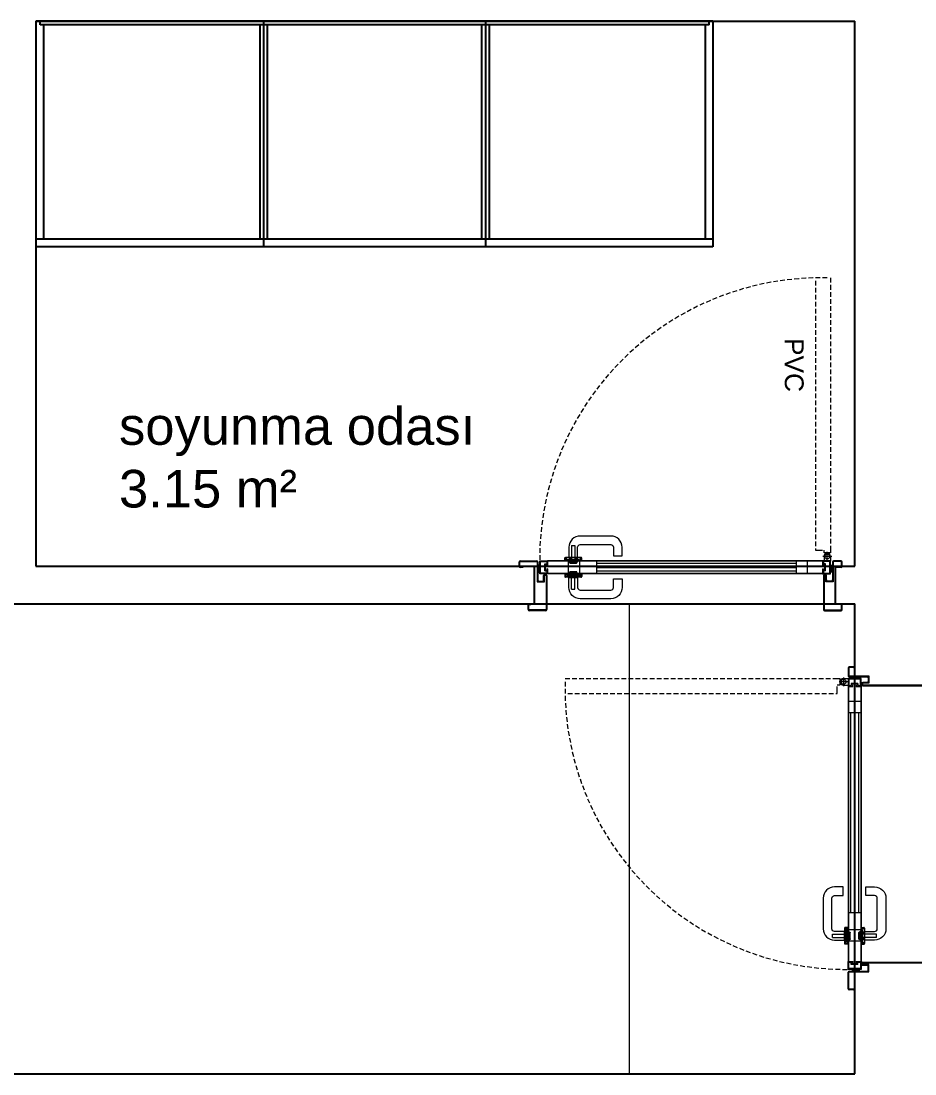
# Model space of a CAD drawing. Header units: millimetres. Extents: x 2497 to 4392, y 822 to 3100.
# Drawn here: x 3550.2 to 3787.9, y 2294.7 to 2574.7 of the extents above; entities that cross this region are included whole.
import ezdxf

# ---------------------------------------------------------------- set-up
doc = ezdxf.new("R2010")
doc.units = ezdxf.units.MM
for name, pattern in [('DOT', [0.25, 0, -0.25]), ('HIDDEN', [0.375, 0.25, -0.125]), ('HIDDEN2', [0.1875, 0.125, -0.0625]), ('STRICHPUNKT', [25.4, 12.7, -6.35, 0, -6.35])]:
    doc.linetypes.add(name, pattern=pattern)
for name, color, linetype, lineweight in [('1-DOOR', 11, 'Continuous', 15), ('1-HIDDEN', 8, 'HIDDEN', 18), ('ISI YALITIMI-50', 40, 'Continuous', 9), ('laminat kanat', 1, 'Continuous', 13), ('mdf', 37, 'Continuous', 18), ('tm_DOGRAMA_Woodwork', 124, 'Continuous', 20)]:
    doc.layers.add(name, color=color, linetype=linetype, lineweight=lineweight)
doc.layers.add('1-HATCH', color=7, linetype='Continuous', lineweight=9, true_color=0x8f9695)
doc.styles.get("Standard").update_dxf_attribs({"font": 'arial.ttf'})
doc.linetypes.add('BATTING', pattern='A,0.0001,-0.1,[134,ltypeshp.shx,S=0.1,R=0,X=-0.1,Y=0],-0.2,[134,ltypeshp.shx,S=0.1,R=180,X=0.1,Y=0],-0.1', length=0.4001)

# ---------------------------------------------------------------- blocks, each defined once
blk = doc.blocks.new('A$C1DA50F55')
at = {"layer": '1-DOOR', "linetype": 'Continuous'}
for p, q in [((69.26, 78.72), (69.26, 79.42)), ((69.26, 78.72), (69.38, 78.72)), ((69.38, 78.72), (69.38, 79.42)), ((69.49, 79.44), (69.49, 78.92)), ((69.26, 75.24), (69.26, 74.54)), ((69.26, 75.24), (69.38, 75.24)), ((69.38, 75.24), (69.38, 74.54)), ((69.49, 74.52), (69.49, 75.04))]:
    blk.add_line(p, q, dxfattribs=at)
for points in [[(70.36, 82.32, 0.414214), (69.66, 83.02), (61.51, 83.02, 0.414214), (60.81, 82.32), (60.81, 80.02), (58.51, 80.02), (58.51, 82.32, -0.414214), (61.51, 85.32), (69.66, 85.32, -0.414214), (72.66, 82.32), (72.66, 79.77, -0.414214), (72.56, 79.67), (70.46, 79.67, -0.414214), (70.36, 79.77), (70.36, 82.32)], [(69.49, 78.92, 0.414214), (69.67, 78.74)], [(69.64, 78.92, 0.414214), (69.67, 78.89)], [(69.91, 78.74, 0.414214), (70.09, 78.92)], [(69.91, 78.89, 0.414214), (69.94, 78.92)], [(70.36, 79.07, 0.414214), (70.51, 79.22)], [(70.36, 78.92, 0.414214), (70.66, 79.22)], [(71.21, 78.77, 0.414214), (70.91, 79.07)], [(71.06, 78.77, 0.414214), (70.91, 78.92)], [(72.11, 79.07, 0.414214), (71.81, 78.77)], [(72.11, 78.92, 0.414214), (71.96, 78.77)], [(72.36, 79.22, 0.414214), (72.66, 78.92)], [(72.51, 79.22, 0.414214), (72.66, 79.07)], [(72.94, 78.92, 0.414214), (73.12, 78.74)], [(73.09, 78.92, 0.414214), (73.12, 78.89)], [(73.36, 78.89, 0.414214), (73.39, 78.92)], [(73.36, 78.74, 0.414214), (73.54, 78.92)], [(73.76, 79.42, 0.414214), (73.56, 79.62)], [(73.64, 79.42, 0.414214), (73.56, 79.5)], [(70.36, 71.64, -0.414214), (69.66, 70.94), (61.51, 70.94, -0.414214), (60.81, 71.64), (60.81, 73.94), (58.51, 73.94), (58.51, 71.64, 0.414214), (61.51, 68.64), (69.66, 68.64, 0.414214), (72.66, 71.64), (72.66, 74.19, 0.414214), (72.56, 74.29), (70.46, 74.29, 0.414214), (70.36, 74.19), (70.36, 71.64)], [(69.49, 75.04, -0.414214), (69.67, 75.22)], [(69.64, 75.04, -0.414214), (69.67, 75.07)], [(69.91, 75.22, -0.414214), (70.09, 75.04)], [(69.91, 75.07, -0.414214), (69.94, 75.04)], [(70.36, 75.04, -0.414214), (70.66, 74.74)], [(70.36, 74.89, -0.414214), (70.51, 74.74)], [(71.06, 75.19, -0.414214), (70.91, 75.04)], [(71.21, 75.19, -0.414214), (70.91, 74.89)], [(72.11, 74.89, -0.414214), (71.81, 75.19)], [(72.11, 75.04, -0.414214), (71.96, 75.19)], [(72.36, 74.74, -0.414214), (72.66, 75.04)], [(72.51, 74.74, -0.414214), (72.66, 74.89)], [(72.94, 75.04, -0.414214), (73.12, 75.22)], [(73.09, 75.04, -0.414214), (73.12, 75.07)], [(73.36, 75.22, -0.414214), (73.54, 75.04)], [(73.36, 75.07, -0.414214), (73.39, 75.04)], [(73.76, 74.54, -0.414214), (73.56, 74.34)], [(73.64, 74.54, -0.414214), (73.56, 74.46)]]:
    blk.add_lwpolyline(points, format="xyb", dxfattribs=at)
for points in [[(69.46, 79.62), (73.56, 79.62)], [(69.46, 79.5), (73.56, 79.5)], [(69.49, 79.44), (69.64, 79.44)], [(69.64, 79.44), (69.64, 78.92)], [(69.67, 78.89), (69.91, 78.89)], [(69.67, 78.74), (69.91, 78.74)], [(69.94, 78.92), (69.94, 79.07)], [(70.36, 79.07), (69.94, 79.07)], [(70.36, 78.92), (70.09, 78.92)], [(70.36, 79.07), (70.19, 79.07)], [(70.36, 78.92), (70.91, 78.92)], [(72.51, 79.62), (70.51, 79.62)], [(70.51, 79.62), (70.51, 79.22)], [(70.91, 79.07), (70.62, 79.07)], [(70.66, 79.62), (70.66, 79.22)], [(70.71, 79.67), (70.71, 78.42)], [(72.11, 79.07), (70.91, 79.07)], [(71.21, 78.42), (71.21, 78.77)], [(71.81, 78.42), (71.81, 78.77)], [(72.4, 79.07), (72.11, 79.07)], [(72.11, 78.92), (72.66, 78.92)], [(72.31, 79.67), (72.31, 78.42)], [(72.36, 79.62), (72.36, 79.22)], [(72.51, 79.62), (72.51, 79.22)], [(73.09, 79.07), (72.66, 79.07)], [(72.94, 78.92), (72.66, 78.92)], [(73.09, 78.92), (73.09, 79.07)], [(73.36, 78.89), (73.12, 78.89)], [(73.36, 78.74), (73.12, 78.74)], [(73.54, 79.44), (73.39, 79.44)], [(73.39, 79.44), (73.39, 78.92)], [(73.54, 79.44), (73.54, 78.92)], [(73.64, 78.72), (73.64, 79.42)], [(73.64, 78.72), (73.76, 78.72)], [(73.76, 78.72), (73.76, 79.42)], [(69.46, 74.46), (73.56, 74.46)], [(69.46, 74.34), (73.56, 74.34)], [(69.49, 74.52), (69.64, 74.52)], [(69.64, 74.52), (69.64, 75.04)], [(69.67, 75.22), (69.91, 75.22)], [(69.67, 75.07), (69.91, 75.07)], [(69.94, 75.04), (69.94, 74.89)], [(70.36, 74.89), (69.94, 74.89)], [(70.36, 75.04), (70.09, 75.04)], [(70.36, 74.89), (70.19, 74.89)], [(70.36, 75.04), (70.91, 75.04)], [(70.51, 74.34), (70.51, 74.74)], [(72.51, 74.34), (70.51, 74.34)], [(70.91, 74.89), (70.62, 74.89)], [(70.66, 74.34), (70.66, 74.74)], [(70.71, 74.29), (70.71, 75.54)], [(72.11, 74.89), (70.91, 74.89)], [(71.21, 75.54), (71.21, 75.19)], [(71.81, 75.54), (71.81, 75.19)], [(72.11, 75.04), (72.66, 75.04)], [(72.4, 74.89), (72.11, 74.89)], [(72.31, 74.29), (72.31, 75.54)], [(72.36, 74.34), (72.36, 74.74)], [(72.51, 74.34), (72.51, 74.74)], [(72.94, 75.04), (72.66, 75.04)], [(73.09, 74.89), (72.66, 74.89)], [(73.09, 75.04), (73.09, 74.89)], [(73.36, 75.22), (73.12, 75.22)], [(73.36, 75.07), (73.12, 75.07)], [(73.39, 74.52), (73.39, 75.04)], [(73.54, 74.52), (73.39, 74.52)], [(73.54, 74.52), (73.54, 75.04)], [(73.64, 75.24), (73.76, 75.24)], [(73.64, 75.24), (73.64, 74.54)], [(73.76, 75.24), (73.76, 74.54)]]:
    blk.add_lwpolyline(points, dxfattribs=at)
for centre, radius, start, end in [((69.46, 79.42), 0.2, 90, 180), ((69.46, 79.42), 0.08, 90, 180), ((69.46, 74.54), 0.2, 180, 270), ((69.46, 74.54), 0.08, 180, 270)]:
    blk.add_arc(centre, radius, start, end, dxfattribs=at)
at = {"layer": '1-HATCH', "linetype": 'Continuous'}
for points in [[(70.31, 78.83), (70.31, 78.73)], [(72.71, 78.83), (70.31, 78.83)], [(72.71, 78.73), (70.31, 78.73)], [(70.31, 78.69), (70.31, 78.59)], [(72.71, 78.69), (70.31, 78.69)], [(72.71, 78.59), (70.31, 78.59)], [(70.41, 78.55), (70.41, 78.45)], [(72.61, 78.55), (70.41, 78.55)], [(72.61, 78.45), (70.41, 78.45)], [(70.56, 78.42), (70.56, 78.22)], [(72.46, 78.42), (70.56, 78.42)], [(71.06, 78.52), (71.06, 78.77)], [(71.86, 78.42), (71.16, 78.42)], [(71.96, 78.52), (71.96, 78.77)], [(72.46, 78.42), (72.46, 78.22)], [(72.61, 78.55), (72.61, 78.45)], [(72.71, 78.83), (72.71, 78.73)], [(72.71, 78.69), (72.71, 78.59)], [(70.56, 75.54), (70.56, 75.74)], [(72.36, 78.12), (70.66, 78.12)], [(72.36, 75.84), (70.66, 75.84)], [(72.46, 75.54), (72.46, 75.74)], [(70.31, 75.27), (70.31, 75.37)], [(72.71, 75.37), (70.31, 75.37)], [(72.71, 75.27), (70.31, 75.27)], [(70.31, 75.13), (70.31, 75.23)], [(72.71, 75.23), (70.31, 75.23)], [(72.71, 75.13), (70.31, 75.13)], [(70.41, 75.41), (70.41, 75.51)], [(72.61, 75.51), (70.41, 75.51)], [(72.61, 75.41), (70.41, 75.41)], [(72.46, 75.54), (70.56, 75.54)], [(71.06, 75.44), (71.06, 75.19)], [(71.86, 75.54), (71.16, 75.54)], [(71.96, 75.44), (71.96, 75.19)], [(72.61, 75.41), (72.61, 75.51)], [(72.71, 75.27), (72.71, 75.37)], [(72.71, 75.13), (72.71, 75.23)]]:
    blk.add_lwpolyline(points, dxfattribs=at)
for points in [[(71.06, 78.52, 0.414214), (71.16, 78.42)], [(71.86, 78.42, 0.414214), (71.96, 78.52)], [(70.56, 78.22, 0.414214), (70.66, 78.12)], [(70.56, 75.74, -0.414214), (70.66, 75.84)], [(72.36, 78.12, 0.414214), (72.46, 78.22)], [(72.36, 75.84, -0.414214), (72.46, 75.74)], [(71.06, 75.44, -0.414214), (71.16, 75.54)], [(71.86, 75.54, -0.414214), (71.96, 75.44)]]:
    blk.add_lwpolyline(points, format="xyb", dxfattribs=at)
at = {"layer": '1-HIDDEN', "ltscale": 15}
for points in [[(71.96, 82.82), (71.06, 82.82)], [(71.06, 82.82), (71.06, 78.12)], [(71.96, 82.82), (71.96, 78.12)], [(71.06, 71.14), (71.06, 75.84)], [(71.96, 71.14), (71.96, 75.84)], [(71.96, 71.14), (71.06, 71.14)]]:
    blk.add_lwpolyline(points, dxfattribs=at)
at = {"layer": 'ISI YALITIMI-50', "linetype": 'BATTING', "ltscale": 2}
blk.add_line((65.34, 76.98), (12.19, 76.98), dxfattribs=at)
at = {"layer": 'laminat kanat'}
for p, q in [((5.19, 78.72), (3.09, 78.72)), ((3.09, 78.72), (3.09, 75.24)), ((3.09, 78.66), (3.09, 75.3)), ((4.99, 78.52), (3.29, 78.52)), ((3.29, 78.52), (3.29, 75.44)), ((4.99, 77.89), (4.99, 78.52)), ((5.19, 77.41), (5.19, 78.72)), ((78.34, 78.72), (80.44, 78.72)), ((78.34, 77.41), (78.34, 78.72)), ((78.54, 78.52), (80.24, 78.52)), ((78.54, 77.89), (78.54, 78.52)), ((80.24, 78.52), (80.24, 75.44)), ((80.38, 78.72), (80.44, 78.66)), ((80.44, 78.72), (80.44, 75.24)), ((80.44, 78.66), (80.44, 75.3)), ((2.61, 76.37), (2.61, 78.29)), ((2.61, 78.29), (3.09, 78.29)), ((3.09, 76.37), (2.61, 76.37)), ((2.87, 76.37), (2.87, 78.29)), ((4.43, 77.89), (4.99, 77.89)), ((4.43, 77.89), (4.43, 76.08)), ((4.43, 76.08), (4.99, 76.08)), ((4.63, 77.66), (4.63, 76.3)), ((4.66, 77.69), (4.99, 77.69)), ((4.66, 76.28), (4.99, 76.28)), ((4.99, 77.41), (4.99, 77.69)), ((5.19, 77.41), (4.99, 77.41)), ((5.19, 76.56), (4.99, 76.56)), ((4.99, 76.28), (4.99, 76.56)), ((4.99, 75.44), (4.99, 76.08)), ((5.19, 75.24), (5.19, 76.56)), ((78.34, 77.41), (78.54, 77.41)), ((78.34, 76.56), (78.54, 76.56)), ((78.34, 75.24), (78.34, 76.56)), ((79.1, 77.89), (78.54, 77.89)), ((78.87, 77.69), (78.54, 77.69)), ((78.54, 77.41), (78.54, 77.69)), ((78.54, 76.28), (78.54, 76.56)), ((78.87, 76.28), (78.54, 76.28)), ((79.1, 76.08), (78.54, 76.08)), ((78.54, 75.44), (78.54, 76.08)), ((78.9, 77.66), (78.9, 76.3)), ((79.1, 77.89), (79.1, 76.08)), ((80.92, 78.29), (80.44, 78.29)), ((80.44, 76.37), (80.92, 76.37)), ((80.66, 76.37), (80.66, 78.29)), ((80.92, 76.37), (80.92, 78.29)), ((3.09, 75.3), (3.15, 75.24)), ((3.09, 74.07), (3.09, 75.3)), ((3.09, 75.24), (5.19, 75.24)), ((3.29, 75.44), (4.99, 75.44)), ((4.83, 74.07), (4.83, 75.24)), ((80.44, 75.24), (78.34, 75.24)), ((80.24, 75.44), (78.54, 75.44)), ((80.44, 75.3), (80.38, 75.24))]:
    blk.add_line(p, q, dxfattribs=at)
at = {"layer": 'laminat kanat', "linetype": 'STRICHPUNKT'}
for p, q in [((2.78, 74.07), (5.13, 74.07)), ((3.96, 75.24), (3.96, 72.89))]:
    blk.add_line(p, q, dxfattribs=at)
at = {"layer": 'laminat kanat', "linetype": 'HIDDEN2', "ltscale": 15}
for p, q in [((3.09, 73.11), (4.83, 73.11)), ((3.09, 72.37), (3.09, 73.11)), ((4.83, 73.11), (4.83, 72.37)), ((7.09, 72.37), (4.83, 72.37))]:
    blk.add_line(p, q, dxfattribs=at)
at = {"layer": 'laminat kanat', "linetype": 'HIDDEN2', "ltscale": 10}
for p, q in [((3.1, 0), (3.09, 72.37)), ((7.1, 0.75), (7.09, 72.37))]:
    blk.add_line(p, q, dxfattribs=at)
at = {"layer": 'laminat kanat'}
blk.add_circle((3.96, 74.07), 0.653, dxfattribs=at)
for centre, radius, start, end in [((4.66, 77.66), 0.025, 90, 180), ((4.66, 76.3), 0.025, 180, 270), ((78.87, 77.66), 0.025, 0, 90), ((78.87, 76.3), 0.025, 270, 0), ((3.96, 74.07), 0.87, 180, 0)]:
    blk.add_arc(centre, radius, start, end, dxfattribs=at)
at = {"layer": 'laminat kanat', "linetype": 'HIDDEN2', "ltscale": 10}
blk.add_arc((5.69, 74.74), 74.75, 268.6934, 0.3878, dxfattribs=at)
at = {"layer": 'mdf'}
for p, q in [((9.19, 78.62), (9.19, 75.34)), ((12.19, 78.62), (12.19, 75.34)), ((65.34, 75.34), (65.34, 78.62)), ((69.84, 75.34), (69.84, 78.62)), ((72.84, 75.34), (72.84, 78.62))]:
    blk.add_line(p, q, dxfattribs=at)
for points in [[(5.19, 78.72), (78.34, 78.72)], [(5.19, 78.62), (78.34, 78.62)], [(12.19, 78.02), (65.34, 78.02)], [(12.19, 75.94), (65.34, 75.94)], [(5.19, 75.34), (78.34, 75.34)], [(5.19, 75.24), (78.34, 75.24)]]:
    blk.add_lwpolyline(points, dxfattribs=at)
at = {"layer": 'tm_DOGRAMA_Woodwork'}
for p, q in [((0, 98.54), (0, 97.34)), ((0.2, 98.54), (0.2, 97.34)), ((4.7, 98.84), (0.3, 98.84)), ((4.7, 98.64), (0.3, 98.64)), ((4.8, 79.17), (4.8, 98.54)), ((5, 79.17), (5, 98.54)), ((78.53, 79.17), (78.53, 98.54)), ((78.73, 79.17), (78.73, 98.54)), ((78.83, 98.84), (83.23, 98.84)), ((78.83, 98.64), (83.23, 98.64)), ((83.33, 98.54), (83.33, 97.34)), ((83.53, 98.54), (83.53, 97.34)), ((0.3, 97.24), (0.75, 97.24)), ((0.3, 97.04), (0.75, 97.04)), ((0.75, 97.04), (0.75, 97.24)), ((82.78, 97.04), (82.78, 97.24)), ((83.23, 97.24), (82.78, 97.24)), ((83.23, 97.04), (82.78, 97.04)), ((2.41, 75.54), (2.41, 80.82)), ((2.41, 80.82), (4.35, 80.82)), ((2.61, 75.54), (2.61, 80.32)), ((2.91, 80.62), (3.85, 80.62)), ((4.15, 80.32), (4.15, 79.17)), ((4.35, 80.82), (4.35, 79.17)), ((4.45, 79.07), (4.7, 79.07)), ((4.45, 78.87), (4.7, 78.87)), ((79.08, 79.07), (78.83, 79.07)), ((79.08, 78.87), (78.83, 78.87)), ((81.12, 80.82), (79.18, 80.82)), ((79.18, 80.82), (79.18, 79.17)), ((79.38, 80.32), (79.38, 79.17)), ((80.62, 80.62), (79.68, 80.62)), ((80.92, 75.54), (80.92, 80.32)), ((81.12, 75.54), (81.12, 80.82)), ((0, 76.74), (0, 75.54)), ((0.2, 76.74), (0.2, 75.54)), ((0.3, 77.04), (1.99, 77.04)), ((0.3, 76.84), (1.99, 76.84)), ((1.99, 76.84), (1.99, 77.04)), ((84.92, 76.84), (84.92, 77.04)), ((84.92, 77.04), (85.62, 77.04)), ((84.92, 76.84), (85.62, 76.84)), ((85.72, 76.74), (85.72, 75.54)), ((85.92, 76.74), (85.92, 75.54)), ((0.3, 75.44), (2.31, 75.44)), ((0.3, 75.24), (2.31, 75.24)), ((85.62, 75.44), (81.22, 75.44)), ((85.62, 75.24), (81.22, 75.24))]:
    blk.add_line(p, q, dxfattribs=at)
at = {"layer": 'tm_DOGRAMA_Woodwork', "linetype": 'DOT', "ltscale": 0.5}
blk.add_line((78.83, 98.84), (4.7, 98.84), dxfattribs=at)
at = {"layer": 'tm_DOGRAMA_Woodwork'}
for centre, radius, start, end in [((0.3, 98.54), 0.3, 90, 180), ((0.3, 98.54), 0.1, 90, 180), ((4.7, 98.54), 0.3, 0, 90), ((4.7, 98.54), 0.1, 0, 90), ((78.83, 98.54), 0.3, 90, 180), ((78.83, 98.54), 0.1, 90, 180), ((83.23, 98.54), 0.3, 0, 90), ((83.23, 98.54), 0.1, 0, 90), ((0.3, 97.34), 0.3, 180, 270), ((0.3, 97.34), 0.1, 180, 270), ((83.23, 97.34), 0.3, 270, 0), ((83.23, 97.34), 0.1, 270, 0), ((2.91, 80.32), 0.3, 90, 180), ((3.85, 80.32), 0.3, 0, 90), ((4.45, 79.17), 0.3, 180, 270), ((4.45, 79.17), 0.1, 180, 270), ((4.7, 79.17), 0.3, 270, 0), ((4.7, 79.17), 0.1, 270, 0), ((78.83, 79.17), 0.3, 180, 270), ((78.83, 79.17), 0.1, 180, 270), ((79.08, 79.17), 0.3, 270, 0), ((79.08, 79.17), 0.1, 270, 0), ((79.68, 80.32), 0.3, 90, 180), ((80.62, 80.32), 0.3, 0, 90), ((0.3, 76.74), 0.3, 90, 180), ((0.3, 76.74), 0.1, 90, 180), ((85.62, 76.74), 0.3, 0, 90), ((85.62, 76.74), 0.1, 0, 90), ((0.3, 75.54), 0.3, 180, 270), ((0.3, 75.54), 0.1, 180, 270), ((2.31, 75.54), 0.3, 270, 0), ((2.31, 75.54), 0.1, 270, 0), ((81.22, 75.54), 0.3, 180, 270), ((81.22, 75.54), 0.1, 180, 270), ((85.62, 75.54), 0.3, 270, 0), ((85.62, 75.54), 0.1, 270, 0)]:
    blk.add_arc(centre, radius, start, end, dxfattribs=at)

msp = doc.modelspace()

# ---------------------------------------------------------------- linework, layer by layer
at = {"color": 190}
msp.add_line((3554.18, 2574.72), (3771.92, 2574.72), dxfattribs=at)
for points in [[(3554.18, 2574.72), (3554.18, 2429.72)], [(3771.92, 2429.72), (3771.92, 2574.72)], [(3554.18, 2429.72), (3771.92, 2429.72)], [(3224.33, 2419.72), (3771.92, 2419.72)], [(3771.92, 2294.72), (3771.92, 2419.72)], [(3190.92, 2294.72), (3771.92, 2294.72)]]:
    msp.add_lwpolyline(points, dxfattribs=at)
at = {"color": 3}
for points in [[(3734.18, 2574.72), (3554.18, 2574.72), (3554.18, 2574.72)], [(3554.18, 2574.72), (3554.18, 2514.72)], [(3555.32, 2573.72), (3555.32, 2574.72)], [(3733.24, 2573.72), (3555.32, 2573.72)], [(3556.18, 2573.72), (3556.18, 2516.72)], [(3613.68, 2573.72), (3613.68, 2516.72)], [(3614.68, 2574.72), (3614.68, 2514.72)], [(3615.68, 2573.72), (3615.68, 2516.72)], [(3672.68, 2573.72), (3672.68, 2516.72)], [(3673.68, 2574.72), (3673.68, 2514.72)], [(3674.68, 2573.72), (3674.68, 2516.72)], [(3732.18, 2573.72), (3732.18, 2516.72)], [(3733.24, 2573.72), (3733.24, 2574.72)], [(3734.18, 2574.72), (3734.18, 2514.72)], [(3734.18, 2516.72), (3554.18, 2516.72)], [(3734.18, 2514.72), (3554.18, 2514.72), (3554.18, 2514.72)]]:
    msp.add_lwpolyline(points, dxfattribs=at)
at = {"color": 1}
for points in [[(3686.68, 2429.72), (3686.68, 2419.72)], [(3766.68, 2429.72), (3766.68, 2419.72)]]:
    msp.add_lwpolyline(points, dxfattribs=at)
at = {"color": 252, "lineweight": 0}
msp.add_lwpolyline([(3711.92, 2419.72), (3711.92, 2294.72)], dxfattribs=at)
at = {"layer": '1-DOOR', "linetype": 'Continuous'}
for p, q in [((3699.08, 2431.9), (3699.08, 2431.38)), ((3699.19, 2431.18), (3699.19, 2431.88)), ((3699.31, 2431.18), (3699.19, 2431.18)), ((3699.31, 2431.18), (3699.31, 2431.88)), ((3699.19, 2427.7), (3699.19, 2427)), ((3699.31, 2427.7), (3699.19, 2427.7)), ((3699.31, 2427.7), (3699.31, 2427)), ((3699.08, 2426.97), (3699.08, 2427.49))]:
    msp.add_line(p, q, dxfattribs=at)
for points in [[(3698.21, 2434.78, -0.414214), (3698.91, 2435.48), (3707.06, 2435.48, -0.414214), (3707.76, 2434.78), (3707.76, 2432.48), (3710.06, 2432.48), (3710.06, 2434.78, 0.414214), (3707.06, 2437.78), (3698.91, 2437.78, 0.414214), (3695.91, 2434.78), (3695.91, 2432.23, 0.414214), (3696.01, 2432.13), (3698.11, 2432.13, 0.414214), (3698.21, 2432.23), (3698.21, 2434.78)], [(3694.81, 2431.88, -0.414214), (3695.01, 2432.08)], [(3694.93, 2431.88, -0.414214), (3695.01, 2431.96)], [(3695.21, 2431.2, -0.414214), (3695.03, 2431.38)], [(3695.21, 2431.35, -0.414214), (3695.18, 2431.38)], [(3695.48, 2431.38, -0.414214), (3695.45, 2431.35)], [(3695.63, 2431.38, -0.414214), (3695.45, 2431.2)], [(3696.21, 2431.68, -0.414214), (3695.91, 2431.38)], [(3696.06, 2431.68, -0.414214), (3695.91, 2431.53)], [(3696.46, 2431.53, -0.414214), (3696.76, 2431.23)], [(3696.46, 2431.38, -0.414214), (3696.61, 2431.23)], [(3697.36, 2431.23, -0.414214), (3697.66, 2431.53)], [(3697.51, 2431.23, -0.414214), (3697.66, 2431.38)], [(3698.21, 2431.38, -0.414214), (3697.91, 2431.68)], [(3698.21, 2431.53, -0.414214), (3698.06, 2431.68)], [(3698.66, 2431.2, -0.414214), (3698.48, 2431.38)], [(3698.66, 2431.35, -0.414214), (3698.63, 2431.38)], [(3699.08, 2431.38, -0.414214), (3698.9, 2431.2)], [(3698.93, 2431.38, -0.414214), (3698.9, 2431.35)], [(3695.21, 2427.67, 0.414214), (3695.03, 2427.49)], [(3695.63, 2427.49, 0.414214), (3695.45, 2427.67)], [(3696.46, 2427.49, 0.414214), (3696.61, 2427.64)], [(3696.46, 2427.34, 0.414214), (3696.76, 2427.64)], [(3697.36, 2427.64, 0.414214), (3697.66, 2427.34)], [(3697.51, 2427.64, 0.414214), (3697.66, 2427.49)], [(3698.66, 2427.67, 0.414214), (3698.48, 2427.49)], [(3699.08, 2427.49, 0.414214), (3698.9, 2427.67)], [(3694.81, 2427, 0.414214), (3695.01, 2426.8)], [(3694.93, 2427, 0.414214), (3695.01, 2426.92)], [(3695.21, 2427.52, 0.414214), (3695.18, 2427.49)], [(3695.48, 2427.49, 0.414214), (3695.45, 2427.52)], [(3696.21, 2427.19, 0.414214), (3695.91, 2427.49)], [(3696.06, 2427.19, 0.414214), (3695.91, 2427.34)], [(3698.21, 2424.1, 0.414214), (3698.91, 2423.4), (3707.06, 2423.4, 0.414214), (3707.76, 2424.1), (3707.76, 2426.4), (3710.06, 2426.4), (3710.06, 2424.1, -0.414214), (3707.06, 2421.1), (3698.91, 2421.1, -0.414214), (3695.91, 2424.1), (3695.91, 2426.65, -0.414214), (3696.01, 2426.75), (3698.11, 2426.75, -0.414214), (3698.21, 2426.65), (3698.21, 2424.1)], [(3698.21, 2427.49, 0.414214), (3697.91, 2427.19)], [(3698.21, 2427.34, 0.414214), (3698.06, 2427.19)], [(3698.66, 2427.52, 0.414214), (3698.63, 2427.49)], [(3698.93, 2427.49, 0.414214), (3698.9, 2427.52)]]:
    msp.add_lwpolyline(points, format="xyb", dxfattribs=at)
for points in [[(3694.81, 2431.18), (3694.81, 2431.88)], [(3694.93, 2431.18), (3694.81, 2431.18)], [(3694.93, 2431.18), (3694.93, 2431.88)], [(3699.11, 2432.08), (3695.01, 2432.08)], [(3699.11, 2431.96), (3695.01, 2431.96)], [(3695.03, 2431.9), (3695.18, 2431.9)], [(3695.03, 2431.9), (3695.03, 2431.38)], [(3695.18, 2431.9), (3695.18, 2431.38)], [(3695.21, 2431.35), (3695.45, 2431.35)], [(3695.21, 2431.2), (3695.45, 2431.2)], [(3695.48, 2431.53), (3695.91, 2431.53)], [(3695.48, 2431.38), (3695.48, 2431.53)], [(3695.63, 2431.38), (3695.91, 2431.38)], [(3696.46, 2431.38), (3695.91, 2431.38)], [(3696.06, 2432.08), (3698.06, 2432.08)], [(3696.06, 2432.08), (3696.06, 2431.68)], [(3696.17, 2431.53), (3696.46, 2431.53)], [(3696.21, 2432.08), (3696.21, 2431.68)], [(3696.26, 2432.13), (3696.26, 2430.88)], [(3696.46, 2431.53), (3697.66, 2431.53)], [(3696.76, 2430.88), (3696.76, 2431.23)], [(3697.36, 2430.88), (3697.36, 2431.23)], [(3697.66, 2431.53), (3697.95, 2431.53)], [(3698.21, 2431.38), (3697.66, 2431.38)], [(3697.86, 2432.13), (3697.86, 2430.88)], [(3697.91, 2432.08), (3697.91, 2431.68)], [(3698.06, 2432.08), (3698.06, 2431.68)], [(3698.21, 2431.53), (3698.38, 2431.53)], [(3698.21, 2431.53), (3698.63, 2431.53)], [(3698.21, 2431.38), (3698.48, 2431.38)], [(3698.63, 2431.38), (3698.63, 2431.53)], [(3698.9, 2431.35), (3698.66, 2431.35)], [(3698.9, 2431.2), (3698.66, 2431.2)], [(3699.08, 2431.9), (3698.93, 2431.9)], [(3698.93, 2431.9), (3698.93, 2431.38)], [(3694.93, 2427.7), (3694.81, 2427.7)], [(3694.81, 2427.7), (3694.81, 2427)], [(3694.93, 2427.7), (3694.93, 2427)], [(3695.21, 2427.67), (3695.45, 2427.67)], [(3696.26, 2426.75), (3696.26, 2428)], [(3696.76, 2427.99), (3696.76, 2427.64)], [(3697.36, 2427.99), (3697.36, 2427.64)], [(3697.86, 2426.75), (3697.86, 2428)], [(3698.9, 2427.67), (3698.66, 2427.67)], [(3699.11, 2426.92), (3695.01, 2426.92)], [(3699.11, 2426.8), (3695.01, 2426.8)], [(3695.03, 2426.97), (3695.03, 2427.49)], [(3695.03, 2426.97), (3695.18, 2426.97)], [(3695.18, 2426.97), (3695.18, 2427.49)], [(3695.21, 2427.52), (3695.45, 2427.52)], [(3695.48, 2427.49), (3695.48, 2427.34)], [(3695.48, 2427.34), (3695.91, 2427.34)], [(3695.63, 2427.49), (3695.91, 2427.49)], [(3696.46, 2427.49), (3695.91, 2427.49)], [(3696.06, 2426.79), (3696.06, 2427.19)], [(3696.06, 2426.79), (3698.06, 2426.79)], [(3696.17, 2427.34), (3696.46, 2427.34)], [(3696.21, 2426.79), (3696.21, 2427.19)], [(3696.46, 2427.34), (3697.66, 2427.34)], [(3698.21, 2427.49), (3697.66, 2427.49)], [(3697.66, 2427.34), (3697.95, 2427.34)], [(3697.91, 2426.79), (3697.91, 2427.19)], [(3698.06, 2426.79), (3698.06, 2427.19)], [(3698.21, 2427.49), (3698.48, 2427.49)], [(3698.21, 2427.34), (3698.38, 2427.34)], [(3698.21, 2427.34), (3698.63, 2427.34)], [(3698.63, 2427.49), (3698.63, 2427.34)], [(3698.9, 2427.52), (3698.66, 2427.52)], [(3698.93, 2426.97), (3698.93, 2427.49)], [(3699.08, 2426.97), (3698.93, 2426.97)]]:
    msp.add_lwpolyline(points, dxfattribs=at)
for centre, radius, start, end in [((3699.11, 2431.88), 0.2, 0, 90), ((3699.11, 2431.88), 0.08, 0, 90), ((3699.11, 2427), 0.08, 270, 0), ((3699.11, 2427), 0.2, 270, 0)]:
    msp.add_arc(centre, radius, start, end, dxfattribs=at)
at = {"layer": '1-HATCH', "linetype": 'Continuous'}
for points in [[(3695.86, 2431.28), (3695.86, 2431.18)], [(3695.86, 2431.28), (3698.26, 2431.28)], [(3695.86, 2431.18), (3698.26, 2431.18)], [(3695.86, 2431.15), (3695.86, 2431.05)], [(3695.86, 2431.15), (3698.26, 2431.15)], [(3695.86, 2431.05), (3698.26, 2431.05)], [(3695.96, 2431.01), (3695.96, 2430.91)], [(3695.96, 2431.01), (3698.16, 2431.01)], [(3695.96, 2430.91), (3698.16, 2430.91)], [(3696.11, 2430.88), (3696.11, 2430.68)], [(3696.11, 2430.88), (3698.01, 2430.88)], [(3696.21, 2430.58), (3697.91, 2430.58)], [(3696.61, 2430.98), (3696.61, 2431.23)], [(3696.71, 2430.88), (3697.41, 2430.88)], [(3697.51, 2430.98), (3697.51, 2431.23)], [(3698.01, 2430.88), (3698.01, 2430.68)], [(3698.16, 2431.01), (3698.16, 2430.91)], [(3698.26, 2431.28), (3698.26, 2431.18)], [(3698.26, 2431.15), (3698.26, 2431.05)], [(3695.86, 2427.72), (3695.86, 2427.82)], [(3695.86, 2427.82), (3698.26, 2427.82)], [(3695.86, 2427.72), (3698.26, 2427.72)], [(3695.86, 2427.59), (3695.86, 2427.69)], [(3695.86, 2427.69), (3698.26, 2427.69)], [(3695.96, 2427.87), (3695.96, 2427.97)], [(3695.96, 2427.97), (3698.16, 2427.97)], [(3695.96, 2427.87), (3698.16, 2427.87)], [(3696.11, 2428), (3696.11, 2428.2)], [(3696.11, 2428), (3698.01, 2428)], [(3696.21, 2428.3), (3697.91, 2428.3)], [(3696.61, 2427.89), (3696.61, 2427.64)], [(3696.71, 2427.99), (3697.41, 2427.99)], [(3697.51, 2427.89), (3697.51, 2427.64)], [(3698.01, 2428), (3698.01, 2428.2)], [(3698.16, 2427.87), (3698.16, 2427.97)], [(3698.26, 2427.72), (3698.26, 2427.82)], [(3698.26, 2427.59), (3698.26, 2427.69)], [(3695.86, 2427.59), (3698.26, 2427.59)]]:
    msp.add_lwpolyline(points, dxfattribs=at)
for points in [[(3696.21, 2430.58, -0.414214), (3696.11, 2430.68)], [(3696.71, 2430.88, -0.414214), (3696.61, 2430.98)], [(3697.51, 2430.98, -0.414214), (3697.41, 2430.88)], [(3698.01, 2430.68, -0.414214), (3697.91, 2430.58)], [(3696.21, 2428.3, 0.414214), (3696.11, 2428.2)], [(3696.71, 2427.99, 0.414214), (3696.61, 2427.89)], [(3697.51, 2427.89, 0.414214), (3697.41, 2427.99)], [(3698.01, 2428.2, 0.414214), (3697.91, 2428.3)]]:
    msp.add_lwpolyline(points, format="xyb", dxfattribs=at)
at = {"layer": '1-HIDDEN', "ltscale": 15}
for points in [[(3696.61, 2435.28), (3697.51, 2435.28)], [(3696.61, 2435.28), (3696.61, 2430.58)], [(3697.51, 2435.28), (3697.51, 2430.58)], [(3696.61, 2423.6), (3696.61, 2428.3)], [(3697.51, 2423.6), (3697.51, 2428.3)], [(3696.61, 2423.6), (3697.51, 2423.6)]]:
    msp.add_lwpolyline(points, dxfattribs=at)
at = {"layer": 'ISI YALITIMI-50', "linetype": 'BATTING', "ltscale": 2}
msp.add_line((3703.23, 2429.44), (3756.38, 2429.44), dxfattribs=at)
at = {"layer": 'laminat kanat', "linetype": 'HIDDEN2', "ltscale": 10}
for p, q in [((3765.47, 2506.41), (3765.48, 2434.05)), ((3761.47, 2505.67), (3761.48, 2434.05))]:
    msp.add_line(p, q, dxfattribs=at)
at = {"layer": 'laminat kanat', "linetype": 'HIDDEN2', "ltscale": 15}
for p, q in [((3761.48, 2434.05), (3763.74, 2434.05)), ((3763.74, 2433.31), (3763.74, 2434.05)), ((3765.48, 2433.31), (3763.74, 2433.31)), ((3765.48, 2434.05), (3765.48, 2433.31))]:
    msp.add_line(p, q, dxfattribs=at)
at = {"layer": 'laminat kanat', "linetype": 'STRICHPUNKT'}
for p, q in [((3764.61, 2431.18), (3764.61, 2433.53)), ((3765.79, 2432.35), (3763.44, 2432.35))]:
    msp.add_line(p, q, dxfattribs=at)
at = {"layer": 'laminat kanat'}
for p, q in [((3688.13, 2431.12), (3688.19, 2431.18)), ((3688.13, 2431.18), (3690.23, 2431.18)), ((3688.13, 2427.7), (3688.13, 2431.18)), ((3688.13, 2427.76), (3688.13, 2431.12)), ((3688.33, 2430.98), (3690.03, 2430.98)), ((3688.33, 2427.9), (3688.33, 2430.98)), ((3690.03, 2430.98), (3690.03, 2430.34)), ((3690.23, 2431.18), (3690.23, 2429.86)), ((3763.38, 2431.18), (3763.38, 2429.86)), ((3765.48, 2431.18), (3763.38, 2431.18)), ((3763.58, 2430.98), (3763.58, 2430.34)), ((3765.28, 2430.98), (3763.58, 2430.98)), ((3763.74, 2432.35), (3763.74, 2431.18)), ((3765.28, 2427.9), (3765.28, 2430.98)), ((3765.48, 2431.12), (3765.42, 2431.18)), ((3765.48, 2432.35), (3765.48, 2431.12)), ((3765.48, 2427.7), (3765.48, 2431.18)), ((3765.48, 2427.76), (3765.48, 2431.12)), ((3688.13, 2430.05), (3687.65, 2430.05)), ((3687.65, 2430.05), (3687.65, 2428.13)), ((3687.65, 2428.13), (3688.13, 2428.13)), ((3687.91, 2430.05), (3687.91, 2428.13)), ((3688.19, 2427.7), (3688.13, 2427.76)), ((3690.23, 2427.7), (3688.13, 2427.7)), ((3690.03, 2427.9), (3688.33, 2427.9)), ((3689.47, 2430.34), (3690.03, 2430.34)), ((3689.47, 2428.53), (3689.47, 2430.34)), ((3689.47, 2428.53), (3690.03, 2428.53)), ((3689.67, 2428.76), (3689.67, 2430.12)), ((3689.7, 2430.14), (3690.03, 2430.14)), ((3689.7, 2428.73), (3690.03, 2428.73)), ((3690.03, 2430.14), (3690.03, 2429.86)), ((3690.23, 2429.86), (3690.03, 2429.86)), ((3690.23, 2429.01), (3690.03, 2429.01)), ((3690.03, 2429.01), (3690.03, 2428.73)), ((3690.03, 2428.53), (3690.03, 2427.9)), ((3690.23, 2429.01), (3690.23, 2427.7)), ((3763.38, 2429.86), (3763.58, 2429.86)), ((3763.38, 2429.01), (3763.58, 2429.01)), ((3763.38, 2429.01), (3763.38, 2427.7)), ((3763.38, 2427.7), (3765.48, 2427.7)), ((3764.14, 2430.34), (3763.58, 2430.34)), ((3763.91, 2430.14), (3763.58, 2430.14)), ((3763.58, 2430.14), (3763.58, 2429.86)), ((3763.58, 2429.01), (3763.58, 2428.73)), ((3763.91, 2428.73), (3763.58, 2428.73)), ((3764.14, 2428.53), (3763.58, 2428.53)), ((3763.58, 2428.53), (3763.58, 2427.9)), ((3763.58, 2427.9), (3765.28, 2427.9)), ((3763.94, 2428.76), (3763.94, 2430.12)), ((3764.14, 2428.53), (3764.14, 2430.34)), ((3765.48, 2430.05), (3765.96, 2430.05)), ((3765.96, 2428.13), (3765.48, 2428.13)), ((3765.7, 2430.05), (3765.7, 2428.13)), ((3765.96, 2430.05), (3765.96, 2428.13))]:
    msp.add_line(p, q, dxfattribs=at)
msp.add_circle((3764.61, 2432.35), 0.653, dxfattribs=at)
at = {"layer": 'laminat kanat', "linetype": 'HIDDEN2', "ltscale": 10}
msp.add_arc((3762.88, 2431.68), 74.75, 88.6934, 180.3878, dxfattribs=at)
at = {"layer": 'laminat kanat'}
for centre, radius, start, end in [((3764.61, 2432.35), 0.87, 0, 180), ((3689.7, 2430.12), 0.025, 90, 180), ((3689.7, 2428.76), 0.025, 180, 270), ((3763.91, 2430.12), 0.025, 0, 90), ((3763.91, 2428.76), 0.025, 270, 0)]:
    msp.add_arc(centre, radius, start, end, dxfattribs=at)
at = {"layer": 'mdf'}
for p, q in [((3695.73, 2431.08), (3695.73, 2427.8)), ((3698.73, 2431.08), (3698.73, 2427.8)), ((3703.23, 2431.08), (3703.23, 2427.8)), ((3756.38, 2427.8), (3756.38, 2431.08)), ((3759.38, 2427.8), (3759.38, 2431.08))]:
    msp.add_line(p, q, dxfattribs=at)
for points in [[(3763.38, 2431.18), (3690.23, 2431.18)], [(3763.38, 2431.08), (3690.23, 2431.08)], [(3756.38, 2430.48), (3703.23, 2430.48)], [(3763.38, 2427.8), (3690.23, 2427.8)], [(3763.38, 2427.7), (3690.23, 2427.7)], [(3756.38, 2428.4), (3703.23, 2428.4)]]:
    msp.add_lwpolyline(points, dxfattribs=at)
at = {"layer": 'tm_DOGRAMA_Woodwork'}
for p, q in [((3682.65, 2429.68), (3682.65, 2430.88)), ((3682.85, 2429.68), (3682.85, 2430.88)), ((3682.95, 2431.18), (3687.35, 2431.18)), ((3682.95, 2430.98), (3687.35, 2430.98)), ((3687.45, 2430.88), (3687.45, 2425.6)), ((3687.65, 2430.88), (3687.65, 2426.1)), ((3765.96, 2430.88), (3765.96, 2426.1)), ((3766.16, 2430.88), (3766.16, 2425.6)), ((3768.27, 2431.18), (3766.26, 2431.18)), ((3768.27, 2430.98), (3766.26, 2430.98)), ((3768.37, 2429.68), (3768.37, 2430.88)), ((3768.57, 2429.68), (3768.57, 2430.88)), ((3683.65, 2429.58), (3682.95, 2429.58)), ((3683.65, 2429.38), (3682.95, 2429.38)), ((3683.65, 2429.58), (3683.65, 2429.38)), ((3766.58, 2429.58), (3766.58, 2429.38)), ((3768.27, 2429.58), (3766.58, 2429.58)), ((3768.27, 2429.38), (3766.58, 2429.38)), ((3687.45, 2425.6), (3689.39, 2425.6)), ((3687.95, 2425.8), (3688.89, 2425.8)), ((3689.19, 2426.1), (3689.19, 2427.25)), ((3689.39, 2425.6), (3689.39, 2427.25)), ((3689.49, 2427.55), (3689.74, 2427.55)), ((3689.49, 2427.35), (3689.74, 2427.35)), ((3689.84, 2427.25), (3689.84, 2418.22)), ((3690.04, 2427.25), (3690.04, 2418.22)), ((3763.57, 2427.25), (3763.57, 2418.22)), ((3763.77, 2427.25), (3763.77, 2418.22)), ((3764.12, 2427.55), (3763.87, 2427.55)), ((3764.12, 2427.35), (3763.87, 2427.35)), ((3764.22, 2425.6), (3764.22, 2427.25)), ((3766.16, 2425.6), (3764.22, 2425.6)), ((3764.42, 2426.1), (3764.42, 2427.25)), ((3765.66, 2425.8), (3764.72, 2425.8)), ((3685.04, 2418.22), (3685.04, 2419.42)), ((3685.24, 2418.22), (3685.24, 2419.42)), ((3685.34, 2419.72), (3685.79, 2419.72)), ((3685.34, 2419.52), (3685.79, 2419.52)), ((3685.79, 2419.72), (3685.79, 2419.52)), ((3767.82, 2419.72), (3767.82, 2419.52)), ((3768.27, 2419.72), (3767.82, 2419.72)), ((3768.27, 2419.52), (3767.82, 2419.52)), ((3768.37, 2418.22), (3768.37, 2419.42)), ((3768.57, 2418.22), (3768.57, 2419.42)), ((3689.74, 2418.12), (3685.34, 2418.12)), ((3689.74, 2417.92), (3685.34, 2417.92)), ((3763.87, 2418.12), (3768.27, 2418.12)), ((3763.87, 2417.92), (3768.27, 2417.92))]:
    msp.add_line(p, q, dxfattribs=at)
at = {"layer": 'tm_DOGRAMA_Woodwork', "linetype": 'DOT', "ltscale": 0.5}
msp.add_line((3689.74, 2419.72), (3763.87, 2419.72), dxfattribs=at)
at = {"layer": 'tm_DOGRAMA_Woodwork'}
for centre, radius, start, end in [((3682.95, 2430.88), 0.3, 90, 180), ((3682.95, 2430.88), 0.1, 90, 180), ((3687.35, 2430.88), 0.3, 0, 90), ((3687.35, 2430.88), 0.1, 0, 90), ((3766.26, 2430.88), 0.3, 90, 180), ((3766.26, 2430.88), 0.1, 90, 180), ((3768.27, 2430.88), 0.3, 0, 90), ((3768.27, 2430.88), 0.1, 0, 90), ((3682.95, 2429.68), 0.3, 180, 270), ((3682.95, 2429.68), 0.1, 180, 270), ((3768.27, 2429.68), 0.3, 270, 0), ((3768.27, 2429.68), 0.1, 270, 0), ((3687.95, 2426.1), 0.3, 180, 270), ((3688.89, 2426.1), 0.3, 270, 0), ((3689.49, 2427.25), 0.3, 90, 180), ((3689.49, 2427.25), 0.1, 90, 180), ((3689.74, 2427.25), 0.3, 0, 90), ((3689.74, 2427.25), 0.1, 0, 90), ((3763.87, 2427.25), 0.3, 90, 180), ((3763.87, 2427.25), 0.1, 90, 180), ((3764.12, 2427.25), 0.3, 0, 90), ((3764.12, 2427.25), 0.1, 0, 90), ((3764.72, 2426.1), 0.3, 180, 270), ((3765.66, 2426.1), 0.3, 270, 0), ((3685.34, 2419.42), 0.3, 90, 180), ((3685.34, 2419.42), 0.1, 90, 180), ((3768.27, 2419.42), 0.3, 0, 90), ((3768.27, 2419.42), 0.1, 0, 90), ((3685.34, 2418.22), 0.3, 180, 270), ((3685.34, 2418.22), 0.1, 180, 270), ((3689.74, 2418.22), 0.3, 270, 0), ((3689.74, 2418.22), 0.1, 270, 0), ((3763.87, 2418.22), 0.3, 180, 270), ((3763.87, 2418.22), 0.1, 180, 270), ((3768.27, 2418.22), 0.3, 270, 0), ((3768.27, 2418.22), 0.1, 270, 0)]:
    msp.add_arc(centre, radius, start, end, dxfattribs=at)

# ---------------------------------------------------------------- block references
at = {"color": 96, "rotation": 270}
msp.add_blockref('A$C1DA50F55', (3694.88, 2402.97), dxfattribs=at)

# ---------------------------------------------------------------- texts
at = {"color": 1, "lineweight": 40, "insert": (3758.32, 2490.43), "char_height": 5, "attachment_point": 1, "rotation": 270}
msp.add_mtext_dynamic_manual_height_columns('PVC', width=66.0137, gutter_width=12.5, heights=[0], dxfattribs=at)
at = {"color": 210, "insert": (3576.27, 2472.03), "char_height": 10, "attachment_point": 1}
msp.add_mtext_dynamic_manual_height_columns('soyunma odası\\P3.15 m²', width=112.1791, gutter_width=12.5, heights=[0], dxfattribs=at)

doc.saveas('drawing.dxf')
